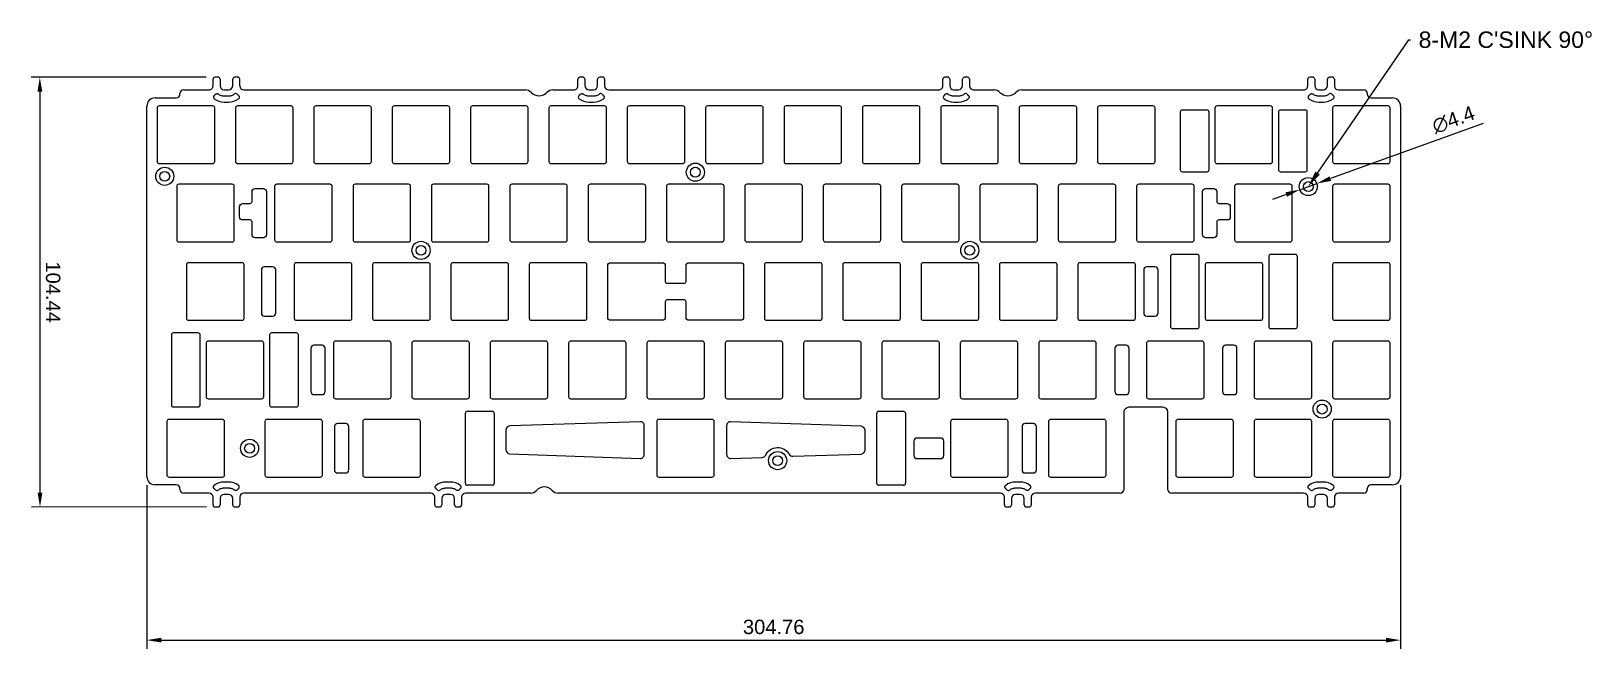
# Model space of a CAD drawing. Header units: millimetres. Extents: x -28 to 351, y -34 to 116.
import ezdxf
from ezdxf import colors
from ezdxf.entities.mleader import LeaderData, LeaderLine
from ezdxf.math import Vec2, Vec3

# ---------------------------------------------------------------- set-up
doc = ezdxf.new("R2010")
doc.units = ezdxf.units.MM
doc.header["$LTSCALE"] = 0.75
doc.styles.get("Standard").update_dxf_attribs({"font": 'arial.ttf'})
doc.dimstyles.new('Dim-ISO-25', dxfattribs={"dimtxt": 3.5, "dimasz": 3.5, "dimexe": 2.1, "dimexo": 2.1, "dimgap": 1.4, "dimtad": 1, "dimdsep": 46, "dimtxsty": 'Standard', "dimcen": 0, "dimazin": 2, "dimtp": 0.1, "dimtm": 0.1, "dimtfac": 0.714286, "dimtmove": 0, "dimatfit": 3, "dimfxl": 0, "dimarcsym": 0})

# ---------------------------------------------------------------- blocks, each defined once
blk = doc.blocks.new('*D15')
at = {"color": 0, "lineweight": -2}
for p, q in [((324.86, 93.22), (287.7, 79.81)), ((276.98, 75.94), (273.68, 74.75)), ((280.27, 77.13), (284.41, 78.62))]:
    blk.add_line(p, q, dxfattribs=at)
at = {"color": 0}
for points in [[(287.5, 80.36), (287.9, 79.26), (284.41, 78.62)], [(276.78, 76.49), (277.17, 75.39), (280.27, 77.13)]]:
    blk.add_solid(points, dxfattribs=at)
at = {"layer": 'Defpoints', "color": 0}
for p in [(280.27, 77.13), (284.41, 78.62)]:
    blk.add_point(p, dxfattribs=at)
at = {"color": 0, "insert": (317.64, 94.11), "char_height": 3.5, "attachment_point": 5, "rotation": 19.8413}
blk.add_mtext('∅4.4', dxfattribs=at)
blk = doc.blocks.new('*D16')
at = {"color": 0, "lineweight": -2}
for p, q in [((14.43, 104.47), (-28.13, 104.45)), ((-26.02, 100.95), (-25.99, 3.51)), ((14.47, 0.02), (-28.09, 0.01))]:
    blk.add_line(p, q, dxfattribs=at)
at = {"color": 0}
for points in [[(-25.44, 100.95), (-26.61, 100.95), (-26.03, 104.45)], [(-25.4, 3.51), (-26.57, 3.51), (-25.99, 0.01)]]:
    blk.add_solid(points, dxfattribs=at)
at = {"layer": 'Defpoints', "color": 0}
for p in [(16.53, 104.47), (-25.99, 0.01), (16.57, 0.03)]:
    blk.add_point(p, dxfattribs=at)
at = {"color": 0, "insert": (-22.82, 52.23), "char_height": 3.5, "attachment_point": 5, "rotation": 270.0218}
blk.add_mtext('104.44', dxfattribs=at)
blk = doc.blocks.new('*D17')
at = {"color": 0, "lineweight": -2}
for p, q in [((0, 5.32), (0, -34.44)), ((304.76, 5.32), (304.76, -34.44)), ((3.5, -32.34), (301.26, -32.34))]:
    blk.add_line(p, q, dxfattribs=at)
at = {"color": 0}
for points in [[(3.5, -31.76), (3.5, -32.92), (0, -32.34)], [(301.26, -31.76), (301.26, -32.92), (304.76, -32.34)]]:
    blk.add_solid(points, dxfattribs=at)
at = {"layer": 'Defpoints', "color": 0}
for p in [(0, 7.42), (304.76, 7.42), (304.76, -32.34)]:
    blk.add_point(p, dxfattribs=at)
at = {"color": 0, "insert": (152.38, -29.15), "char_height": 3.5, "attachment_point": 5}
blk.add_mtext('304.76', dxfattribs=at)

msp = doc.modelspace()

# ---------------------------------------------------------------- linework, layer by layer
at = {"linetype": 'Continuous'}
for p, q in [((16.074, 102.381), (16.074, 103.975)), ((17.774, 103.975), (17.774, 102.425)), ((20.874, 102.425), (20.874, 103.975)), ((22.574, 102.381), (22.574, 103.975)), ((104.774, 102.381), (104.774, 103.975)), ((106.474, 103.975), (106.474, 102.425)), ((109.574, 102.425), (109.574, 103.975)), ((111.274, 103.975), (111.274, 102.381)), ((193.486, 102.381), (193.486, 103.975)), ((195.186, 103.975), (195.186, 102.425)), ((198.286, 102.425), (198.286, 103.975)), ((199.986, 103.975), (199.986, 102.381)), ((282.199, 102.381), (282.199, 103.975)), ((283.899, 103.975), (283.899, 102.425)), ((286.999, 102.425), (286.999, 103.975)), ((288.699, 103.975), (288.699, 102.381)), ((2, 99.433), (7.141, 99.433)), ((8.041, 100.333), (8.041, 100.481)), ((8.941, 101.381), (15.074, 101.381)), ((18.774, 101.425), (19.874, 101.425)), ((23.574, 101.381), (91.942, 101.381)), ((98.711, 101.381), (103.774, 101.381)), ((107.474, 101.425), (108.574, 101.425)), ((112.274, 101.381), (192.486, 101.381)), ((196.186, 101.425), (197.286, 101.425)), ((200.986, 101.381), (205.945, 101.381)), ((212.713, 101.381), (281.199, 101.381)), ((284.899, 101.425), (285.999, 101.425)), ((289.699, 101.381), (295.786, 101.381)), ((296.686, 100.481), (296.686, 100.333)), ((297.586, 99.433), (302.76, 99.433)), ((0, 7.415), (0, 97.433)), ((18.774, 98.425), (19.874, 98.425)), ((107.474, 98.425), (108.574, 98.425)), ((196.186, 98.425), (197.286, 98.425)), ((284.899, 98.425), (285.999, 98.425)), ((304.76, 97.433), (304.76, 7.415)), ((7.141, 5.415), (2, 5.415)), ((8.041, 4.281), (8.041, 4.515)), ((19.874, 6.075), (18.774, 6.075)), ((73.796, 6.075), (72.696, 6.075)), ((212.286, 6.075), (211.186, 6.075)), ((285.999, 6.075), (284.899, 6.075)), ((296.686, 4.515), (296.686, 4.281)), ((302.76, 5.415), (297.586, 5.415)), ((15.074, 3.381), (8.941, 3.381)), ((16.074, 0.525), (16.074, 2.381)), ((17.774, 2.075), (17.774, 0.525)), ((19.874, 3.075), (18.774, 3.075)), ((20.874, 0.525), (20.874, 2.075)), ((22.574, 2.381), (22.574, 0.525)), ((68.996, 3.381), (23.574, 3.381)), ((69.996, 0.525), (69.996, 2.381)), ((71.696, 2.075), (71.696, 0.525)), ((73.796, 3.075), (72.696, 3.075)), ((74.796, 0.525), (74.796, 2.075)), ((76.496, 2.381), (76.496, 0.525)), ((93.244, 3.381), (77.496, 3.381)), ((207.486, 3.381), (100.004, 3.381)), ((208.486, 0.525), (208.486, 2.381)), ((210.186, 2.075), (210.186, 0.525)), ((212.286, 3.075), (211.186, 3.075)), ((213.286, 0.525), (213.286, 2.075)), ((214.986, 2.381), (214.986, 0.525)), ((236.567, 3.381), (215.986, 3.381)), ((281.199, 3.381), (249.142, 3.381)), ((282.199, 0.525), (282.199, 2.381)), ((283.899, 2.075), (283.899, 0.525)), ((285.999, 3.075), (284.899, 3.075)), ((286.999, 0.525), (286.999, 2.075)), ((288.699, 2.381), (288.699, 0.525)), ((295.786, 3.381), (289.699, 3.381))]:
    msp.add_line(p, q, dxfattribs=at)
for p, q in [((77.421, 5.781), (77.421, 22.781)), ((77.921, 23.281), (83.921, 23.281)), ((84.421, 22.781), (84.421, 5.781)), ((177.434, 5.781), (177.434, 22.781)), ((177.934, 23.281), (183.934, 23.281)), ((184.434, 22.781), (184.434, 5.781)), ((237.567, 23.087), (237.606, 23.4)), ((237.567, 4.381), (237.567, 23.087)), ((237.606, 23.4), (237.852, 23.882)), ((237.852, 23.882), (238.275, 24.214)), ((238.275, 24.214), (238.817, 24.337)), ((238.817, 24.337), (246.892, 24.337)), ((246.892, 24.337), (247.204, 24.298)), ((247.204, 24.298), (247.687, 24.052)), ((247.687, 24.052), (248.019, 23.629)), ((248.019, 23.629), (248.142, 23.087)), ((248.142, 23.087), (248.142, 4.381)), ((83.921, 5.281), (77.921, 5.281)), ((183.934, 5.281), (177.934, 5.281))]:
    msp.add_line(p, q)
for points in [[(2.484, 83.981, 0.4142136), (2.984, 83.481), (15.984, 83.481, 0.4142136), (16.484, 83.981), (16.484, 96.981, 0.4142136), (15.984, 97.481), (2.984, 97.481, 0.4142136), (2.484, 96.981)], [(21.534, 83.981, 0.4142136), (22.034, 83.481), (35.034, 83.481, 0.4142136), (35.534, 83.981), (35.534, 96.981, 0.4142136), (35.034, 97.481), (22.034, 97.481, 0.4142136), (21.534, 96.981)], [(40.584, 83.981, 0.4142136), (41.084, 83.481), (54.084, 83.481, 0.4142136), (54.584, 83.981), (54.584, 96.981, 0.4142136), (54.084, 97.481), (41.084, 97.481, 0.4142136), (40.584, 96.981)], [(59.634, 83.981, 0.4142136), (60.134, 83.481), (73.134, 83.481, 0.4142136), (73.634, 83.981), (73.634, 96.981, 0.4142136), (73.134, 97.481), (60.134, 97.481, 0.4142136), (59.634, 96.981)], [(78.684, 83.981, 0.4142136), (79.184, 83.481), (92.184, 83.481, 0.4142136), (92.684, 83.981), (92.684, 96.981, 0.4142136), (92.184, 97.481), (79.184, 97.481, 0.4142136), (78.684, 96.981)], [(97.734, 83.981, 0.4142136), (98.234, 83.481), (111.234, 83.481, 0.4142136), (111.734, 83.981), (111.734, 96.981, 0.4142136), (111.234, 97.481), (98.234, 97.481, 0.4142136), (97.734, 96.981)], [(116.784, 83.981, 0.4142136), (117.284, 83.481), (130.284, 83.481, 0.4142136), (130.784, 83.981), (130.784, 96.981, 0.4142136), (130.284, 97.481), (117.284, 97.481, 0.4142136), (116.784, 96.981)], [(135.834, 83.981, 0.4142136), (136.334, 83.481), (149.334, 83.481, 0.4142136), (149.834, 83.981), (149.834, 96.981, 0.4142136), (149.334, 97.481), (136.334, 97.481, 0.4142136), (135.834, 96.981)], [(154.884, 83.981, 0.4142136), (155.384, 83.481), (168.384, 83.481, 0.4142136), (168.884, 83.981), (168.884, 96.981, 0.4142136), (168.384, 97.481), (155.384, 97.481, 0.4142136), (154.884, 96.981)], [(173.934, 83.981, 0.4142136), (174.434, 83.481), (187.434, 83.481, 0.4142136), (187.934, 83.981), (187.934, 96.981, 0.4142136), (187.434, 97.481), (174.434, 97.481, 0.4142136), (173.934, 96.981)], [(192.984, 83.981, 0.4142136), (193.484, 83.481), (206.484, 83.481, 0.4142136), (206.984, 83.981), (206.984, 96.981, 0.4142136), (206.484, 97.481), (193.484, 97.481, 0.4142136), (192.984, 96.981)], [(212.034, 83.981, 0.4142136), (212.534, 83.481), (225.534, 83.481, 0.4142136), (226.034, 83.981), (226.034, 96.981, 0.4142136), (225.534, 97.481), (212.534, 97.481, 0.4142136), (212.034, 96.981)], [(231.084, 83.981, 0.4142136), (231.584, 83.481), (244.584, 83.481, 0.4142136), (245.084, 83.981), (245.084, 96.981, 0.4142136), (244.584, 97.481), (231.584, 97.481, 0.4142136), (231.084, 96.981)], [(251.221, 95.981), (251.221, 81.981, 0.4142136), (251.721, 81.481), (257.721, 81.481, 0.4142136), (258.221, 81.981), (258.221, 95.981, 0.4142136), (257.721, 96.481), (251.721, 96.481, 0.4142136)], [(259.659, 96.981), (259.659, 83.981, 0.4142136), (260.159, 83.481), (273.159, 83.481, 0.4142136), (273.659, 83.981), (273.659, 96.981, 0.4142136), (273.159, 97.481), (260.159, 97.481, 0.4142136)], [(275.097, 95.981), (275.097, 81.981, 0.4142136), (275.597, 81.481), (281.597, 81.481, 0.4142136), (282.097, 81.981), (282.097, 95.981, 0.4142136), (281.597, 96.481), (275.597, 96.481, 0.4142136)], [(288.234, 83.981, 0.4142136), (288.734, 83.481), (301.734, 83.481, 0.4142136), (302.234, 83.981), (302.234, 96.981, 0.4142136), (301.734, 97.481), (288.734, 97.481, 0.4142136), (288.234, 96.981)], [(7.246, 64.931, 0.4142136), (7.746, 64.431), (20.746, 64.431, 0.4142136), (21.246, 64.931), (21.246, 77.931, 0.4142136), (20.746, 78.431), (7.746, 78.431, 0.4142136), (7.246, 77.931)], [(25.559, 74.28), (25.559, 76.681, -0.4142136), (26.309, 77.431), (28.309, 77.431, -0.4142136), (29.059, 76.681), (29.059, 66.181, -0.4142136), (28.309, 65.431), (26.309, 65.431, -0.4142136), (25.559, 66.181), (25.559, 69.28, 0.4142136), (25.059, 69.78), (23.284, 69.78, -0.4142136), (22.534, 70.53), (22.534, 73.03, -0.4142136), (23.284, 73.78), (25.059, 73.78, 0.4142136)], [(31.059, 64.931, 0.4142136), (31.559, 64.431), (44.559, 64.431, 0.4142136), (45.059, 64.931), (45.059, 77.931, 0.4142136), (44.559, 78.431), (31.559, 78.431, 0.4142136), (31.059, 77.931)], [(50.109, 64.931, 0.4142136), (50.609, 64.431), (63.609, 64.431, 0.4142136), (64.109, 64.931), (64.109, 77.931, 0.4142136), (63.609, 78.431), (50.609, 78.431, 0.4142136), (50.109, 77.931)], [(69.159, 64.931, 0.4142136), (69.659, 64.431), (82.659, 64.431, 0.4142136), (83.159, 64.931), (83.159, 77.931, 0.4142136), (82.659, 78.431), (69.659, 78.431, 0.4142136), (69.159, 77.931)], [(88.209, 64.931, 0.4142136), (88.709, 64.431), (101.709, 64.431, 0.4142136), (102.209, 64.931), (102.209, 77.931, 0.4142136), (101.709, 78.431), (88.709, 78.431, 0.4142136), (88.209, 77.931)], [(107.259, 64.931, 0.4142136), (107.759, 64.431), (120.759, 64.431, 0.4142136), (121.259, 64.931), (121.259, 77.931, 0.4142136), (120.759, 78.431), (107.759, 78.431, 0.4142136), (107.259, 77.931)], [(126.309, 64.931, 0.4142136), (126.809, 64.431), (139.809, 64.431, 0.4142136), (140.309, 64.931), (140.309, 77.931, 0.4142136), (139.809, 78.431), (126.809, 78.431, 0.4142136), (126.309, 77.931)], [(145.359, 64.931, 0.4142136), (145.859, 64.431), (158.859, 64.431, 0.4142136), (159.359, 64.931), (159.359, 77.931, 0.4142136), (158.859, 78.431), (145.859, 78.431, 0.4142136), (145.359, 77.931)], [(164.409, 64.931, 0.4142136), (164.909, 64.431), (177.909, 64.431, 0.4142136), (178.409, 64.931), (178.409, 77.931, 0.4142136), (177.909, 78.431), (164.909, 78.431, 0.4142136), (164.409, 77.931)], [(183.459, 64.931, 0.4142136), (183.959, 64.431), (196.959, 64.431, 0.4142136), (197.459, 64.931), (197.459, 77.931, 0.4142136), (196.959, 78.431), (183.959, 78.431, 0.4142136), (183.459, 77.931)], [(202.509, 64.931, 0.4142136), (203.009, 64.431), (216.009, 64.431, 0.4142136), (216.509, 64.931), (216.509, 77.931, 0.4142136), (216.009, 78.431), (203.009, 78.431, 0.4142136), (202.509, 77.931)], [(221.559, 64.931, 0.4142136), (222.059, 64.431), (235.059, 64.431, 0.4142136), (235.559, 64.931), (235.559, 77.931, 0.4142136), (235.059, 78.431), (222.059, 78.431, 0.4142136), (221.559, 77.931)], [(240.609, 64.931, 0.4142136), (241.109, 64.431), (254.109, 64.431, 0.4142136), (254.609, 64.931), (254.609, 77.931, 0.4142136), (254.109, 78.431), (241.109, 78.431, 0.4142136), (240.609, 77.931)], [(260.109, 69.281), (260.109, 66.181, -0.4142136), (259.359, 65.431), (257.359, 65.431, -0.4142136), (256.609, 66.181), (256.609, 76.681, -0.4142136), (257.359, 77.431), (259.359, 77.431, -0.4142136), (260.109, 76.681), (260.109, 74.281, 0.4142136), (260.609, 73.781), (262.634, 73.781, -0.4142136), (263.384, 73.031), (263.384, 70.531, -0.4142136), (262.634, 69.781), (260.609, 69.781, 0.4142136)], [(264.421, 64.931, 0.4142136), (264.921, 64.431), (277.921, 64.431, 0.4142136), (278.421, 64.931), (278.421, 77.931, 0.4142136), (277.921, 78.431), (264.921, 78.431, 0.4142136), (264.421, 77.931)], [(288.234, 64.931, 0.4142136), (288.734, 64.431), (301.734, 64.431, 0.4142136), (302.234, 64.931), (302.234, 77.931, 0.4142136), (301.734, 78.431), (288.734, 78.431, 0.4142136), (288.234, 77.931)], [(255.839, 60.881, 0.4142136), (255.339, 61.381), (249.339, 61.381, 0.4142136), (248.839, 60.881), (248.839, 43.881, 0.4142136), (249.339, 43.381), (255.339, 43.381, 0.4142136), (255.839, 43.881)], [(279.715, 60.881, 0.4142136), (279.215, 61.381), (273.215, 61.381, 0.4142136), (272.715, 60.881), (272.715, 43.881, 0.4142136), (273.215, 43.381), (279.215, 43.381, 0.4142136), (279.715, 43.881)], [(9.627, 45.881, 0.4142136), (10.127, 45.381), (23.127, 45.381, 0.4142136), (23.627, 45.881), (23.627, 58.881, 0.4142136), (23.127, 59.381), (10.127, 59.381, 0.4142136), (9.627, 58.881)], [(27.821, 47.131, 0.4142136), (28.571, 46.381), (30.571, 46.381, 0.4142136), (31.321, 47.131), (31.321, 57.631, 0.4142136), (30.571, 58.381), (28.571, 58.381, 0.4142136), (27.821, 57.631)], [(35.821, 45.881, 0.4142136), (36.321, 45.381), (49.321, 45.381, 0.4142136), (49.821, 45.881), (49.821, 58.881, 0.4142136), (49.321, 59.381), (36.321, 59.381, 0.4142136), (35.821, 58.881)], [(54.871, 45.881, 0.4142136), (55.371, 45.381), (68.371, 45.381, 0.4142136), (68.871, 45.881), (68.871, 58.881, 0.4142136), (68.371, 59.381), (55.371, 59.381, 0.4142136), (54.871, 58.881)], [(73.921, 45.881, 0.4142136), (74.421, 45.381), (87.421, 45.381, 0.4142136), (87.921, 45.881), (87.921, 58.881, 0.4142136), (87.421, 59.381), (74.421, 59.381, 0.4142136), (73.921, 58.881)], [(92.971, 45.881, 0.4142136), (93.471, 45.381), (106.471, 45.381, 0.4142136), (106.971, 45.881), (106.971, 58.881, 0.4142136), (106.471, 59.381), (93.471, 59.381, 0.4142136), (92.971, 58.881)], [(126.521, 54.38), (130.571, 54.38, 0.4142136), (131.071, 54.88), (131.071, 58.631, -0.4142136), (131.821, 59.381), (144.321, 59.381, -0.4142136), (145.071, 58.631), (145.071, 46.131, -0.4142136), (144.321, 45.381), (131.821, 45.381, -0.4142136), (131.071, 46.131), (131.071, 49.88, 0.4142136), (130.571, 50.38), (126.521, 50.38, 0.4142136), (126.021, 49.88), (126.021, 46.131, -0.4142136), (125.271, 45.381), (112.771, 45.381, -0.4142136), (112.021, 46.131), (112.021, 58.631, -0.4142136), (112.771, 59.381), (125.271, 59.381, -0.4142136), (126.021, 58.631), (126.021, 54.88, 0.4142136)], [(150.121, 45.881, 0.4142136), (150.621, 45.381), (163.621, 45.381, 0.4142136), (164.121, 45.881), (164.121, 58.881, 0.4142136), (163.621, 59.381), (150.621, 59.381, 0.4142136), (150.121, 58.881)], [(169.171, 45.881, 0.4142136), (169.671, 45.381), (182.671, 45.381, 0.4142136), (183.171, 45.881), (183.171, 58.881, 0.4142136), (182.671, 59.381), (169.671, 59.381, 0.4142136), (169.171, 58.881)], [(188.221, 45.881, 0.4142136), (188.721, 45.381), (201.721, 45.381, 0.4142136), (202.221, 45.881), (202.221, 58.881, 0.4142136), (201.721, 59.381), (188.721, 59.381, 0.4142136), (188.221, 58.881)], [(207.271, 45.881, 0.4142136), (207.771, 45.381), (220.771, 45.381, 0.4142136), (221.271, 45.881), (221.271, 58.881, 0.4142136), (220.771, 59.381), (207.771, 59.381, 0.4142136), (207.271, 58.881)], [(226.321, 45.881, 0.4142136), (226.821, 45.381), (239.821, 45.381, 0.4142136), (240.321, 45.881), (240.321, 58.881, 0.4142136), (239.821, 59.381), (226.821, 59.381, 0.4142136), (226.321, 58.881)], [(245.821, 57.631, 0.4142136), (245.071, 58.381), (243.071, 58.381, 0.4142136), (242.321, 57.631), (242.321, 47.131, 0.4142136), (243.071, 46.381), (245.071, 46.381, 0.4142136), (245.821, 47.131)], [(257.277, 45.881, 0.4142136), (257.777, 45.381), (270.777, 45.381, 0.4142136), (271.277, 45.881), (271.277, 58.881, 0.4142136), (270.777, 59.381), (257.777, 59.381, 0.4142136), (257.277, 58.881)], [(288.234, 45.881, 0.4142136), (288.734, 45.381), (301.734, 45.381, 0.4142136), (302.234, 45.881), (302.234, 58.881, 0.4142136), (301.734, 59.381), (288.734, 59.381, 0.4142136), (288.234, 58.881)], [(12.952, 41.831, 0.4142136), (12.452, 42.331), (6.452, 42.331, 0.4142136), (5.952, 41.831), (5.952, 24.831, 0.4142136), (6.452, 24.331), (12.452, 24.331, 0.4142136), (12.952, 24.831)], [(36.828, 41.831, 0.4142136), (36.328, 42.331), (30.328, 42.331, 0.4142136), (29.828, 41.831), (29.828, 24.831, 0.4142136), (30.328, 24.331), (36.328, 24.331, 0.4142136), (36.828, 24.831)], [(14.39, 26.831, 0.4142136), (14.89, 26.331), (27.89, 26.331, 0.4142136), (28.39, 26.831), (28.39, 39.831, 0.4142136), (27.89, 40.331), (14.89, 40.331, 0.4142136), (14.39, 39.831)], [(42.596, 39.331), (40.596, 39.331, 0.4142136), (39.846, 38.581), (39.846, 28.081, 0.4142136), (40.596, 27.331), (42.596, 27.331, 0.4142136), (43.346, 28.081), (43.346, 38.581, 0.4142136)], [(45.346, 26.831, 0.4142136), (45.846, 26.331), (58.846, 26.331, 0.4142136), (59.346, 26.831), (59.346, 39.831, 0.4142136), (58.846, 40.331), (45.846, 40.331, 0.4142136), (45.346, 39.831)], [(64.396, 26.831, 0.4142136), (64.896, 26.331), (77.896, 26.331, 0.4142136), (78.396, 26.831), (78.396, 39.831, 0.4142136), (77.896, 40.331), (64.896, 40.331, 0.4142136), (64.396, 39.831)], [(83.446, 26.831, 0.4142136), (83.946, 26.331), (96.946, 26.331, 0.4142136), (97.446, 26.831), (97.446, 39.831, 0.4142136), (96.946, 40.331), (83.946, 40.331, 0.4142136), (83.446, 39.831)], [(102.496, 26.831, 0.4142136), (102.996, 26.331), (115.996, 26.331, 0.4142136), (116.496, 26.831), (116.496, 39.831, 0.4142136), (115.996, 40.331), (102.996, 40.331, 0.4142136), (102.496, 39.831)], [(121.546, 26.831, 0.4142136), (122.046, 26.331), (135.046, 26.331, 0.4142136), (135.546, 26.831), (135.546, 39.831, 0.4142136), (135.046, 40.331), (122.046, 40.331, 0.4142136), (121.546, 39.831)], [(140.596, 26.831, 0.4142136), (141.096, 26.331), (154.096, 26.331, 0.4142136), (154.596, 26.831), (154.596, 39.831, 0.4142136), (154.096, 40.331), (141.096, 40.331, 0.4142136), (140.596, 39.831)], [(159.646, 26.831, 0.4142136), (160.146, 26.331), (173.146, 26.331, 0.4142136), (173.646, 26.831), (173.646, 39.831, 0.4142136), (173.146, 40.331), (160.146, 40.331, 0.4142136), (159.646, 39.831)], [(178.696, 26.831, 0.4142136), (179.196, 26.331), (192.196, 26.331, 0.4142136), (192.696, 26.831), (192.696, 39.831, 0.4142136), (192.196, 40.331), (179.196, 40.331, 0.4142136), (178.696, 39.831)], [(197.746, 26.831, 0.4142136), (198.246, 26.331), (211.246, 26.331, 0.4142136), (211.746, 26.831), (211.746, 39.831, 0.4142136), (211.246, 40.331), (198.246, 40.331, 0.4142136), (197.746, 39.831)], [(216.796, 26.831, 0.4142136), (217.296, 26.331), (230.296, 26.331, 0.4142136), (230.796, 26.831), (230.796, 39.831, 0.4142136), (230.296, 40.331), (217.296, 40.331, 0.4142136), (216.796, 39.831)], [(236.046, 39.331, 0.4142136), (235.296, 38.581), (235.296, 28.081, 0.4142136), (236.046, 27.331), (238.046, 27.331, 0.4142136), (238.796, 28.081), (238.796, 38.581, 0.4142136), (238.046, 39.331)], [(242.99, 26.831, 0.4142136), (243.49, 26.331), (256.49, 26.331, 0.4142136), (256.99, 26.831), (256.99, 39.831, 0.4142136), (256.49, 40.331), (243.49, 40.331, 0.4142136), (242.99, 39.831)], [(262.24, 39.331, 0.4142136), (261.49, 38.581), (261.49, 28.081, 0.4142136), (262.24, 27.331), (264.24, 27.331, 0.4142136), (264.99, 28.081), (264.99, 38.581, 0.4142136), (264.24, 39.331)], [(269.184, 26.831, 0.4142136), (269.684, 26.331), (282.684, 26.331, 0.4142136), (283.184, 26.831), (283.184, 39.831, 0.4142136), (282.684, 40.331), (269.684, 40.331, 0.4142136), (269.184, 39.831)], [(288.234, 26.831, 0.4142136), (288.734, 26.331), (301.734, 26.331, 0.4142136), (302.234, 26.831), (302.234, 39.831, 0.4142136), (301.734, 40.331), (288.734, 40.331, 0.4142136), (288.234, 39.831)], [(4.865, 7.781, 0.4142136), (5.365, 7.281), (18.365, 7.281, 0.4142136), (18.865, 7.781), (18.865, 20.781, 0.4142136), (18.365, 21.281), (5.365, 21.281, 0.4142136), (4.865, 20.781)], [(28.677, 7.781, 0.4142136), (29.177, 7.281), (42.177, 7.281, 0.4142136), (42.677, 7.781), (42.677, 20.781, 0.4142136), (42.177, 21.281), (29.177, 21.281, 0.4142136), (28.677, 20.781)], [(45.589, 9.031, 0.4142136), (46.339, 8.281), (48.339, 8.281, 0.4142136), (49.089, 9.031), (49.089, 19.531, 0.4142136), (48.339, 20.281), (46.339, 20.281, 0.4142136), (45.589, 19.531)], [(52.49, 7.781, 0.4142136), (52.99, 7.281), (65.99, 7.281, 0.4142136), (66.49, 7.781), (66.49, 20.781, 0.4142136), (65.99, 21.281), (52.99, 21.281, 0.4142136), (52.49, 20.781)], [(119.892, 11.817, 0.4244748), (120.927, 12.817), (120.927, 19.745, 0.4244748), (119.892, 20.745), (88.244, 19.701, 0.4045918), (87.277, 18.702), (87.277, 13.951, 0.4037586), (88.242, 12.952)], [(123.927, 7.781, 0.4142136), (124.427, 7.281), (137.427, 7.281, 0.4142136), (137.927, 7.781), (137.927, 20.781, 0.4142136), (137.427, 21.281), (124.427, 21.281, 0.4142136), (123.927, 20.781)], [(174.577, 18.621, 0.4038519), (173.613, 19.621), (141.962, 20.745, 0.4244748), (140.927, 19.745), (140.927, 12.817, 0.4244748), (141.962, 11.817), (149.57, 12.074, 0.280977), (150.441, 12.647, -0.6101219), (156.129, 12.839, 0.280977), (157.036, 12.327), (173.611, 12.887, 0.4043484), (174.577, 13.887)], [(195.365, 7.781, 0.4142136), (195.865, 7.281), (208.865, 7.281, 0.4142136), (209.365, 7.781), (209.365, 20.781, 0.4142136), (208.865, 21.281), (195.865, 21.281, 0.4142136), (195.365, 20.781)], [(212.765, 9.031, 0.4142136), (213.515, 8.281), (215.515, 8.281, 0.4142136), (216.265, 9.031), (216.265, 19.531, 0.4142136), (215.515, 20.281), (213.515, 20.281, 0.4142136), (212.765, 19.531)], [(219.177, 7.781, 0.4142136), (219.677, 7.281), (232.677, 7.281, 0.4142136), (233.177, 7.781), (233.177, 20.781, 0.4142136), (232.677, 21.281), (219.677, 21.281, 0.4142136), (219.177, 20.781)], [(250.134, 7.781, 0.4142136), (250.634, 7.281), (263.634, 7.281, 0.4142136), (264.134, 7.781), (264.134, 20.781, 0.4142136), (263.634, 21.281), (250.634, 21.281, 0.4142136), (250.134, 20.781)], [(269.184, 7.781, 0.4142136), (269.684, 7.281), (282.684, 7.281, 0.4142136), (283.184, 7.781), (283.184, 20.781, 0.4142136), (282.684, 21.281), (269.684, 21.281, 0.4142136), (269.184, 20.781)], [(288.234, 7.781, 0.4142136), (288.734, 7.281), (301.734, 7.281, 0.4142136), (302.234, 7.781), (302.234, 20.781, 0.4142136), (301.734, 21.281), (288.734, 21.281, 0.4142136), (288.234, 20.781)], [(187.184, 16.781, 0.4142136), (186.434, 16.031), (186.434, 12.531, 0.4142136), (187.184, 11.781), (192.996, 11.781, 0.4142136), (193.746, 12.531), (193.746, 16.031, 0.4142136), (192.996, 16.781)]]:
    msp.add_lwpolyline(points, format="xyb", close=True)
for centre, radius in [((133.337, 81.377), 2.2), ((4.337, 80.377), 2.2), ((4.337, 80.377), 1.2), ((133.337, 81.377), 1.2), ((282.337, 77.877), 2.2), ((282.337, 77.877), 1.2), ((66.637, 62.377), 2.2), ((200.037, 62.377), 2.2), ((66.637, 62.377), 1.2), ((200.037, 62.377), 1.2), ((285.709, 23.806), 2.2), ((285.709, 23.806), 1.2), ((24.965, 14.277), 2.2), ((24.965, 14.277), 1.2), ((153.337, 11.277), 2.2), ((153.337, 11.277), 1.2)]:
    msp.add_circle(centre, radius)
for centre, radius, start, end in [((17.274, 103.975), 0.5, 0, 89.99985), ((22.074, 103.975), 0.5, 0.00007, 89.99991), ((105.974, 103.975), 0.5, 0, 89.99991), ((110.774, 103.975), 0.5, 0.00007, 89.99991), ((194.686, 103.975), 0.5, 0, 89.99991), ((199.486, 103.975), 0.5, 0.00007, 89.99991), ((283.399, 103.975), 0.5, 0, 89.99991), ((288.199, 103.975), 0.5, 0.00007, 89.99985), ((2, 97.433), 2, 90, 179.99998), ((7.141, 100.333), 0.9, 270.00005, 0), ((8.941, 100.481), 0.9, 90, 179.99992), ((15.074, 102.381), 1, 270.00008, 0.00009), ((16.678, 99.622), 0.5, 135, 233.21321), ((18.774, 102.425), 4, 233.21321, 270), ((18.774, 102.425), 1, 180.00005, 270), ((19.874, 102.425), 1, 270.00005, 360), ((19.874, 102.425), 4, 270, 306.78679), ((21.612, 99.98), 0.5, 45, 125.40593), ((23.574, 102.381), 1, 180.00009, 270), ((91.942, 99.381), 2, 43.68477, 90), ((95.326, 102.613), 2.68, 223.68514, 316.31493), ((98.711, 99.381), 2, 90, 136.31514), ((103.774, 102.381), 1, 270.00005, 0.00009), ((105.378, 99.622), 0.5, 135, 233.21321), ((107.474, 102.425), 4, 233.21321, 270), ((107.474, 102.425), 1, 180.00005, 270), ((108.574, 102.425), 1, 270.00008, 360), ((108.574, 102.425), 4, 270, 306.78679), ((110.312, 99.98), 0.5, 45, 125.40593), ((112.274, 102.381), 1, 180.00013, 270), ((192.486, 102.381), 1, 270.00005, 0.00009), ((194.09, 99.622), 0.5, 135, 233.21321), ((196.186, 102.425), 4, 233.21321, 270), ((196.186, 102.425), 1, 180.00005, 270), ((197.286, 102.425), 1, 270.00005, 360), ((197.286, 102.425), 4, 270, 306.78679), ((199.024, 99.98), 0.5, 45, 125.40593), ((200.986, 102.381), 1, 180.00013, 270), ((205.945, 99.381), 2, 43.6848, 89.99996), ((209.329, 102.613), 2.68, 223.68519, 316.31489), ((212.713, 99.381), 2, 90, 136.31509), ((281.199, 102.381), 1, 270.00005, 0.00009), ((282.803, 99.622), 0.5, 135, 233.21321), ((284.899, 102.425), 4, 233.21321, 270), ((284.899, 102.425), 1, 180.00005, 270), ((285.999, 102.425), 1, 270.00005, 360), ((285.999, 102.425), 4, 270, 306.78679), ((287.738, 99.98), 0.5, 45, 125.40593), ((289.699, 102.381), 1, 180.00013, 270), ((295.786, 100.481), 0.9, 0, 89.99992), ((297.586, 100.333), 0.9, 180.00005, 270), ((302.76, 97.433), 2, 0, 89.99998), ((2, 7.415), 2, 180, 269.99998), ((7.141, 4.515), 0.9, 0.00005, 90), ((8.941, 4.281), 0.9, 180, 269.99995), ((18.774, 2.075), 4, 90, 126.78679), ((17.036, 4.52), 0.5, 225, 305.40593), ((19.874, 2.075), 4, 53.21321, 90), ((21.97, 4.878), 0.5, 315, 53.21321), ((72.696, 2.075), 4, 90, 126.78679), ((70.958, 4.52), 0.5, 225, 305.40593), ((73.796, 2.075), 4, 53.21321, 90), ((75.892, 4.878), 0.5, 315, 53.21321), ((93.244, 5.381), 2, 270, 318.39854), ((96.624, 2.38), 2.52, 41.60176, 138.39833), ((100.004, 5.381), 2, 221.60134, 269.99996), ((211.186, 2.075), 4, 90, 126.78679), ((209.448, 4.52), 0.5, 225, 305.40593), ((212.286, 2.075), 4, 53.21321, 90), ((214.382, 4.878), 0.5, 315, 53.21321), ((284.899, 2.075), 4, 90, 126.78679), ((283.161, 4.52), 0.5, 225, 305.40593), ((285.999, 2.075), 4, 53.21321, 90), ((288.095, 4.878), 0.5, 315, 53.21321), ((295.786, 4.281), 0.9, 270, 359.99995), ((297.586, 4.515), 0.9, 90.00005, 180), ((302.76, 7.415), 2, 270, 359.99998), ((15.074, 2.381), 1, 0.00008, 90), ((16.574, 0.525), 0.5, 180, 269.99985), ((18.774, 2.075), 1, 90.00005, 180), ((19.874, 2.075), 1, 0.00005, 90), ((21.374, 0.525), 0.5, 180, 269.99985), ((23.574, 2.381), 1, 90.00005, 180), ((68.996, 2.381), 1, 0.00005, 89.99998), ((70.496, 0.525), 0.5, 180, 269.99991), ((72.696, 2.075), 1, 90.00005, 180), ((73.796, 2.075), 1, 0.00005, 90), ((75.296, 0.525), 0.5, 180, 270), ((77.496, 2.381), 1, 90.00005, 180), ((207.486, 2.381), 1, 0.00005, 90), ((208.986, 0.525), 0.5, 180, 269.99991), ((211.186, 2.075), 1, 90.00005, 180), ((212.286, 2.075), 1, 0.00005, 90), ((214.486, 0.525), 0.5, 270, 0), ((215.986, 2.381), 1, 90.00037, 180), ((281.199, 2.381), 1, 0.00005, 90), ((282.699, 0.525), 0.5, 180, 269.99991), ((284.899, 2.075), 1, 90.00005, 180), ((285.999, 2.075), 1, 0.00005, 90), ((287.499, 0.525), 0.5, 180, 269.99991), ((289.699, 2.381), 1, 90.00004, 180)]:
    msp.add_arc(centre, radius, start, end, dxfattribs=at)
for centre, radius, start, end in [((77.921, 22.781), 0.5, 90, 180), ((83.921, 22.781), 0.5, 0, 90), ((177.934, 22.781), 0.5, 90, 180), ((183.934, 22.781), 0.5, 0, 90), ((77.921, 5.781), 0.5, 180, 270), ((83.921, 5.781), 0.5, 270, 0), ((177.934, 5.781), 0.5, 180, 270), ((183.934, 5.781), 0.5, 270, 0), ((236.567, 4.381), 1, 270, 0), ((249.142, 4.381), 1, 180, 270)]:
    msp.add_arc(centre, radius, start, end)
for points, knots in [([(17.274, 104.475), (17.04, 104.475), (16.685, 104.528), (16.181, 104.377), (16.074, 104.102), (16.074, 103.975)], [0, 0, 0, 0, 0.4776964, 0.7388485, 1, 1, 1, 1]), ([(22.074, 104.475), (21.957, 104.475), (21.72, 104.468), (21.383, 104.498), (20.979, 104.386), (20.874, 104.081), (20.874, 103.975)], [0, 0, 0, 0, 0.248738, 0.4974755, 0.7487381, 1, 1, 1, 1]), ([(105.974, 104.475), (105.74, 104.475), (105.385, 104.528), (104.881, 104.377), (104.774, 104.102), (104.774, 103.975)], [0, 0, 0, 0, 0.4776964, 0.7388486, 1, 1, 1, 1]), ([(110.774, 104.475), (110.657, 104.475), (110.42, 104.468), (110.083, 104.5), (109.679, 104.38), (109.574, 104.093), (109.574, 103.975)], [0, 0, 0, 0, 0.248738, 0.4974755, 0.748738, 1, 1, 1, 1]), ([(194.686, 104.475), (194.453, 104.475), (194.097, 104.528), (193.594, 104.377), (193.486, 104.102), (193.486, 103.975)], [0, 0, 0, 0, 0.4776962, 0.7388484, 1, 1, 1, 1]), ([(199.486, 104.475), (199.37, 104.475), (199.133, 104.468), (198.796, 104.5), (198.391, 104.38), (198.286, 104.093), (198.286, 103.975)], [0, 0, 0, 0, 0.248738, 0.4974755, 0.748738, 1, 1, 1, 1]), ([(283.399, 104.475), (283.166, 104.475), (282.81, 104.528), (282.307, 104.377), (282.199, 104.102), (282.199, 103.975)], [0, 0, 0, 0, 0.4776962, 0.7388484, 1, 1, 1, 1]), ([(288.199, 104.475), (288.083, 104.475), (287.846, 104.468), (287.509, 104.5), (287.104, 104.38), (286.999, 104.093), (286.999, 103.975)], [0, 0, 0, 0, 0.2487383, 0.4974756, 0.7487381, 1, 1, 1, 1]), ([(16.324, 99.975), (16.354, 100.005), (16.414, 100.065), (16.503, 100.154), (16.578, 100.229), (16.637, 100.288), (16.685, 100.338), (16.743, 100.388), (16.844, 100.448), (16.993, 100.489), (17.178, 100.47), (17.281, 100.418), (17.325, 100.387)], [0, 0, 0, 0, 0.1098645, 0.219729, 0.3295935, 0.3845257, 0.4394579, 0.5095257, 0.5795935, 0.719729, 0.8598645, 1, 1, 1, 1]), ([(17.325, 100.387), (17.428, 100.314), (17.649, 100.181), (18.01, 100.033), (18.327, 99.959), (18.583, 99.929), (18.756, 99.924), (18.911, 99.925), (19.094, 99.925), (19.324, 99.925), (19.553, 99.925), (19.736, 99.925), (19.891, 99.924), (20.064, 99.929), (20.32, 99.959), (20.637, 100.033), (20.999, 100.181), (21.219, 100.314), (21.322, 100.387)], [0, 0, 0, 0, 0.091794, 0.1835881, 0.2753821, 0.3212792, 0.3671762, 0.4003821, 0.4335881, 0.5, 0.5664119, 0.5996179, 0.6328238, 0.6787208, 0.7246179, 0.8164119, 0.9082059, 1, 1, 1, 1]), ([(21.965, 100.333), (21.995, 100.303), (22.055, 100.244), (22.144, 100.154), (22.219, 100.08), (22.278, 100.02), (22.321, 99.978), (22.359, 99.937), (22.401, 99.879), (22.442, 99.798), (22.469, 99.691), (22.472, 99.586), (22.453, 99.481), (22.398, 99.346), (22.324, 99.263), (22.269, 99.221)], [0, 0, 0, 0, 0.0946164, 0.1892328, 0.2838491, 0.3311573, 0.3784655, 0.4173114, 0.4561573, 0.5338491, 0.6115409, 0.6892328, 0.7669246, 0.8446164, 1, 1, 1, 1]), ([(105.024, 99.975), (105.054, 100.005), (105.114, 100.065), (105.203, 100.154), (105.278, 100.229), (105.337, 100.288), (105.385, 100.338), (105.443, 100.388), (105.544, 100.448), (105.693, 100.489), (105.878, 100.47), (105.981, 100.418), (106.025, 100.387)], [0, 0, 0, 0, 0.1098645, 0.219729, 0.3295935, 0.3845257, 0.4394579, 0.5095257, 0.5795935, 0.719729, 0.8598645, 1, 1, 1, 1]), ([(106.025, 100.387), (106.128, 100.314), (106.349, 100.181), (106.71, 100.033), (107.027, 99.959), (107.283, 99.929), (107.456, 99.924), (107.611, 99.925), (107.794, 99.925), (108.024, 99.925), (108.253, 99.925), (108.436, 99.925), (108.591, 99.924), (108.764, 99.929), (109.02, 99.959), (109.337, 100.033), (109.699, 100.181), (109.919, 100.314), (110.022, 100.387)], [0, 0, 0, 0, 0.091794, 0.1835881, 0.2753821, 0.3212792, 0.3671762, 0.4003821, 0.4335881, 0.5, 0.5664119, 0.5996179, 0.6328238, 0.6787208, 0.7246179, 0.8164119, 0.9082059, 1, 1, 1, 1]), ([(110.665, 100.333), (110.695, 100.303), (110.755, 100.244), (110.844, 100.154), (110.919, 100.08), (110.978, 100.02), (111.021, 99.978), (111.059, 99.937), (111.101, 99.879), (111.142, 99.798), (111.169, 99.691), (111.172, 99.586), (111.153, 99.481), (111.098, 99.346), (111.024, 99.263), (110.969, 99.221)], [0, 0, 0, 0, 0.0946164, 0.1892328, 0.2838491, 0.3311573, 0.3784655, 0.4173114, 0.4561573, 0.5338491, 0.611541, 0.6892328, 0.7669246, 0.8446164, 1, 1, 1, 1]), ([(193.737, 99.975), (193.767, 100.005), (193.826, 100.065), (193.916, 100.154), (193.99, 100.229), (194.05, 100.288), (194.098, 100.338), (194.156, 100.388), (194.256, 100.448), (194.405, 100.489), (194.591, 100.47), (194.694, 100.418), (194.738, 100.387)], [0, 0, 0, 0, 0.1098645, 0.219729, 0.3295935, 0.3845257, 0.4394579, 0.5095257, 0.5795935, 0.719729, 0.8598645, 1, 1, 1, 1]), ([(194.738, 100.387), (194.841, 100.314), (195.061, 100.181), (195.423, 100.033), (195.74, 99.959), (195.996, 99.929), (196.169, 99.924), (196.324, 99.925), (196.507, 99.925), (196.736, 99.925), (196.965, 99.925), (197.149, 99.925), (197.304, 99.924), (197.477, 99.929), (197.733, 99.959), (198.05, 100.033), (198.411, 100.181), (198.631, 100.314), (198.735, 100.387)], [0, 0, 0, 0, 0.091794, 0.1835881, 0.2753821, 0.3212792, 0.3671762, 0.4003821, 0.4335881, 0.5, 0.5664119, 0.5996179, 0.6328238, 0.6787208, 0.7246179, 0.8164119, 0.9082059, 1, 1, 1, 1]), ([(199.378, 100.333), (199.408, 100.303), (199.467, 100.244), (199.557, 100.154), (199.632, 100.08), (199.691, 100.02), (199.733, 99.978), (199.772, 99.937), (199.813, 99.879), (199.855, 99.798), (199.881, 99.691), (199.885, 99.586), (199.866, 99.481), (199.811, 99.346), (199.737, 99.263), (199.682, 99.221)], [0, 0, 0, 0, 0.0946164, 0.1892328, 0.2838491, 0.3311573, 0.3784655, 0.4173114, 0.4561573, 0.5338491, 0.611541, 0.6892328, 0.7669246, 0.8446164, 1, 1, 1, 1]), ([(282.45, 99.975), (282.48, 100.005), (282.539, 100.065), (282.629, 100.154), (282.703, 100.229), (282.763, 100.288), (282.811, 100.338), (282.869, 100.388), (282.969, 100.448), (283.118, 100.489), (283.304, 100.47), (283.407, 100.418), (283.451, 100.387)], [0, 0, 0, 0, 0.1098645, 0.219729, 0.3295935, 0.3845257, 0.4394579, 0.5095257, 0.5795935, 0.719729, 0.8598645, 1, 1, 1, 1]), ([(283.451, 100.387), (283.554, 100.314), (283.775, 100.181), (284.136, 100.033), (284.453, 99.959), (284.709, 99.929), (284.882, 99.924), (285.037, 99.925), (285.22, 99.925), (285.449, 99.925), (285.679, 99.925), (285.862, 99.925), (286.017, 99.924), (286.19, 99.929), (286.446, 99.959), (286.763, 100.033), (287.124, 100.181), (287.345, 100.314), (287.448, 100.387)], [0, 0, 0, 0, 0.091794, 0.1835881, 0.2753821, 0.3212792, 0.3671762, 0.4003821, 0.4335881, 0.5, 0.5664119, 0.5996179, 0.6328238, 0.6787208, 0.7246179, 0.8164119, 0.908206, 1, 1, 1, 1]), ([(288.091, 100.333), (288.121, 100.303), (288.181, 100.244), (288.27, 100.154), (288.345, 100.08), (288.404, 100.02), (288.447, 99.978), (288.485, 99.937), (288.527, 99.879), (288.568, 99.798), (288.594, 99.691), (288.598, 99.586), (288.579, 99.481), (288.524, 99.346), (288.45, 99.263), (288.395, 99.221)], [0, 0, 0, 0, 0.0946164, 0.1892328, 0.2838491, 0.3311573, 0.3784655, 0.4173114, 0.4561573, 0.5338491, 0.611541, 0.6892328, 0.7669246, 0.8446164, 1, 1, 1, 1]), ([(16.682, 4.167), (16.652, 4.197), (16.593, 4.256), (16.503, 4.346), (16.428, 4.42), (16.369, 4.48), (16.327, 4.522), (16.288, 4.563), (16.247, 4.621), (16.205, 4.702), (16.179, 4.809), (16.175, 4.914), (16.194, 5.019), (16.235, 5.12), (16.298, 5.21), (16.351, 5.258), (16.378, 5.279)], [0, 0, 0, 0, 0.0946164, 0.1892328, 0.2838491, 0.3311573, 0.3784655, 0.4173114, 0.4561573, 0.5338491, 0.611541, 0.6892328, 0.7669246, 0.8446164, 0.9223082, 1, 1, 1, 1]), ([(21.322, 4.113), (21.219, 4.186), (20.999, 4.319), (20.637, 4.467), (20.32, 4.541), (20.064, 4.571), (19.891, 4.576), (19.736, 4.575), (19.553, 4.575), (19.324, 4.575), (19.094, 4.575), (18.911, 4.575), (18.756, 4.576), (18.583, 4.571), (18.327, 4.541), (18.01, 4.467), (17.649, 4.319), (17.428, 4.186), (17.325, 4.113)], [0, 0, 0, 0, 0.0917941, 0.1835881, 0.2753822, 0.3212792, 0.3671762, 0.4003822, 0.4335881, 0.5, 0.5664119, 0.5996179, 0.6328238, 0.6787208, 0.7246179, 0.8164119, 0.908206, 1, 1, 1, 1]), ([(22.323, 4.525), (22.293, 4.495), (22.234, 4.435), (22.144, 4.346), (22.07, 4.271), (22.01, 4.212), (21.962, 4.162), (21.904, 4.112), (21.804, 4.052), (21.655, 4.011), (21.469, 4.03), (21.366, 4.082), (21.322, 4.113)], [0, 0, 0, 0, 0.1098645, 0.219729, 0.3295935, 0.3845258, 0.439458, 0.5095258, 0.5795935, 0.7197291, 0.8598646, 1, 1, 1, 1]), ([(70.605, 4.167), (70.575, 4.197), (70.515, 4.256), (70.426, 4.346), (70.351, 4.42), (70.292, 4.48), (70.249, 4.522), (70.211, 4.563), (70.169, 4.621), (70.128, 4.702), (70.101, 4.809), (70.098, 4.914), (70.116, 5.019), (70.158, 5.12), (70.221, 5.21), (70.273, 5.258), (70.301, 5.279)], [0, 0, 0, 0, 0.0946164, 0.1892328, 0.2838491, 0.3311573, 0.3784655, 0.4173114, 0.4561573, 0.5338491, 0.611541, 0.6892328, 0.7669246, 0.8446164, 0.9223082, 1, 1, 1, 1]), ([(75.245, 4.113), (75.141, 4.186), (74.921, 4.319), (74.56, 4.467), (74.243, 4.541), (73.987, 4.571), (73.814, 4.576), (73.659, 4.575), (73.475, 4.575), (73.246, 4.575), (73.017, 4.575), (72.834, 4.575), (72.679, 4.576), (72.506, 4.571), (72.25, 4.541), (71.933, 4.467), (71.571, 4.319), (71.351, 4.186), (71.248, 4.113)], [0, 0, 0, 0, 0.0917941, 0.1835881, 0.2753821, 0.3212792, 0.3671762, 0.4003821, 0.4335881, 0.5, 0.5664119, 0.5996179, 0.6328238, 0.6787208, 0.7246179, 0.8164119, 0.908206, 1, 1, 1, 1]), ([(76.246, 4.525), (76.216, 4.495), (76.156, 4.435), (76.067, 4.346), (75.992, 4.271), (75.933, 4.212), (75.885, 4.162), (75.827, 4.112), (75.726, 4.052), (75.577, 4.011), (75.392, 4.03), (75.289, 4.082), (75.245, 4.113)], [0, 0, 0, 0, 0.1098645, 0.219729, 0.3295935, 0.3845257, 0.439458, 0.5095257, 0.5795935, 0.719729, 0.8598645, 1, 1, 1, 1]), ([(209.095, 4.167), (209.065, 4.197), (209.005, 4.256), (208.916, 4.346), (208.841, 4.42), (208.782, 4.48), (208.739, 4.522), (208.701, 4.563), (208.659, 4.621), (208.618, 4.702), (208.591, 4.809), (208.588, 4.914), (208.606, 5.019), (208.648, 5.12), (208.711, 5.21), (208.763, 5.258), (208.791, 5.279)], [0, 0, 0, 0, 0.0946164, 0.1892328, 0.2838491, 0.3311573, 0.3784655, 0.4173114, 0.4561573, 0.5338491, 0.6115409, 0.6892328, 0.7669246, 0.8446164, 0.9223082, 1, 1, 1, 1]), ([(213.735, 4.113), (213.632, 4.186), (213.411, 4.319), (213.05, 4.467), (212.733, 4.541), (212.477, 4.571), (212.304, 4.576), (212.149, 4.575), (211.966, 4.575), (211.736, 4.575), (211.507, 4.575), (211.324, 4.575), (211.169, 4.576), (210.996, 4.571), (210.74, 4.541), (210.423, 4.467), (210.061, 4.319), (209.841, 4.186), (209.738, 4.113)], [0, 0, 0, 0, 0.0917941, 0.1835881, 0.2753821, 0.3212792, 0.3671762, 0.4003821, 0.4335881, 0.5, 0.5664119, 0.5996179, 0.6328238, 0.6787208, 0.7246179, 0.8164119, 0.908206, 1, 1, 1, 1]), ([(214.736, 4.525), (214.706, 4.495), (214.646, 4.435), (214.557, 4.346), (214.482, 4.271), (214.423, 4.212), (214.375, 4.162), (214.317, 4.112), (214.216, 4.052), (214.067, 4.011), (213.882, 4.03), (213.779, 4.082), (213.735, 4.113)], [0, 0, 0, 0, 0.1098645, 0.219729, 0.3295935, 0.3845257, 0.439458, 0.5095257, 0.5795935, 0.719729, 0.8598645, 1, 1, 1, 1]), ([(282.808, 4.167), (282.778, 4.197), (282.718, 4.256), (282.629, 4.346), (282.554, 4.42), (282.495, 4.48), (282.452, 4.522), (282.414, 4.563), (282.372, 4.621), (282.331, 4.702), (282.304, 4.809), (282.301, 4.914), (282.32, 5.019), (282.361, 5.12), (282.424, 5.21), (282.476, 5.258), (282.504, 5.279)], [0, 0, 0, 0, 0.0946164, 0.1892328, 0.2838491, 0.3311573, 0.3784655, 0.4173114, 0.4561573, 0.5338491, 0.6115409, 0.6892328, 0.7669246, 0.8446164, 0.9223082, 1, 1, 1, 1]), ([(287.448, 4.113), (287.345, 4.186), (287.124, 4.319), (286.763, 4.467), (286.446, 4.541), (286.19, 4.571), (286.017, 4.576), (285.862, 4.575), (285.679, 4.575), (285.449, 4.575), (285.22, 4.575), (285.037, 4.575), (284.882, 4.576), (284.709, 4.571), (284.453, 4.541), (284.136, 4.467), (283.775, 4.319), (283.554, 4.186), (283.451, 4.113)], [0, 0, 0, 0, 0.091794, 0.1835881, 0.2753821, 0.3212791, 0.3671762, 0.4003821, 0.4335881, 0.5, 0.5664119, 0.5996178, 0.6328238, 0.6787208, 0.7246178, 0.8164119, 0.9082059, 1, 1, 1, 1]), ([(288.449, 4.525), (288.419, 4.495), (288.359, 4.435), (288.27, 4.346), (288.196, 4.271), (288.136, 4.212), (288.088, 4.162), (288.03, 4.112), (287.929, 4.052), (287.78, 4.011), (287.595, 4.03), (287.492, 4.082), (287.448, 4.113)], [0, 0, 0, 0, 0.1098645, 0.2197289, 0.3295934, 0.3845256, 0.4394579, 0.5095256, 0.5795934, 0.7197289, 0.8598644, 1, 1, 1, 1]), ([(16.574, 0.025), (16.69, 0.025), (16.927, 0.032), (17.264, 0.001), (17.669, 0.114), (17.774, 0.419), (17.774, 0.525)], [0, 0, 0, 0, 0.2487382, 0.4974755, 0.748738, 1, 1, 1, 1]), ([(21.374, 0.025), (21.49, 0.025), (21.727, 0.032), (22.064, 0), (22.469, 0.12), (22.574, 0.407), (22.574, 0.525)], [0, 0, 0, 0, 0.2487382, 0.4974754, 0.748738, 1, 1, 1, 1]), ([(70.496, 0.025), (70.613, 0.025), (70.849, 0.032), (71.186, 0), (71.591, 0.12), (71.696, 0.407), (71.696, 0.525)], [0, 0, 0, 0, 0.2487379, 0.4974752, 0.7487379, 1, 1, 1, 1]), ([(75.296, 0.025), (75.413, 0.025), (75.649, 0.032), (75.986, 0), (76.391, 0.12), (76.496, 0.407), (76.496, 0.525)], [0, 0, 0, 0, 0.2487375, 0.497475, 0.7487378, 1, 1, 1, 1]), ([(208.986, 0.025), (209.103, 0.025), (209.339, 0.032), (209.677, 0), (210.081, 0.12), (210.186, 0.407), (210.186, 0.525)], [0, 0, 0, 0, 0.2487379, 0.4974752, 0.7487379, 1, 1, 1, 1]), ([(213.286, 0.525), (213.286, 0.407), (213.391, 0.12), (213.796, 0), (214.133, 0.032), (214.37, 0.025), (214.486, 0.025)], [0, 0, 0, 0, 0.2512627, 0.5025253, 0.7512627, 1, 1, 1, 1]), ([(282.699, 0.025), (282.816, 0.025), (283.053, 0.032), (283.39, 0), (283.794, 0.12), (283.899, 0.407), (283.899, 0.525)], [0, 0, 0, 0, 0.2487379, 0.4974752, 0.7487379, 1, 1, 1, 1]), ([(287.499, 0.025), (287.616, 0.025), (287.853, 0.032), (288.19, 0), (288.594, 0.12), (288.699, 0.407), (288.699, 0.525)], [0, 0, 0, 0, 0.2487379, 0.4974752, 0.7487379, 1, 1, 1, 1])]:
    msp.add_open_spline(points, degree=3, knots=knots, dxfattribs=at)

# ---------------------------------------------------------------- dimensions: what is measured, and where the dimension line sits
dim = msp.add_aligned_dim(p1=(16.534, 104.468), p2=(16.574, 0.025), distance=-42.559, dimstyle='Dim-ISO-25')
dim.commit()
dim.dimension.update_dxf_attribs({"geometry": '*D16', "text_midpoint": (-22.819, 52.232)})
dim = msp.add_diameter_dim_2p(p1=(280.268, 77.13), p2=(284.406, 78.623), dimstyle='Dim-ISO-25')
dim.commit()
dim.dimension.update_dxf_attribs({"geometry": '*D15', "text_midpoint": (318.758, 91.019), "dimtype": 163})
dim = msp.add_linear_dim(base=(304.76, -32.342), p1=(0, 7.415), p2=(304.76, 7.415), dimstyle='Dim-ISO-25')
dim.commit()
dim.dimension.update_dxf_attribs({"geometry": '*D17', "text_midpoint": (152.38, -29.153)})

# ---------------------------------------------------------------- leaders
ml = msp.add_multileader_mtext('Standard')
ml.set_content("8-M2 C'SINK 90%%D", color=256)
ml.set_leader_properties()
ml.build(insert=Vec2(0, 0))
ml.multileader.update_dxf_attribs({"text_right_attachment_type": 6, "dogleg_length": 0.36})
ctx = ml.context
ctx.base_point, ctx.plane_origin = Vec3(307.171, 113.544), Vec3(282.337, 77.877)
ctx.right_attachment = 6
notes = []
notes.append((ctx, [(0, (1, 1, 0), (306.811, 113.544), (1, 0), 0.36, [(0, [(282.337, 77.877)], 0, [])])]))
ctx.mtext.insert, ctx.mtext.flow_direction = Vec3(309.171, 115.578), 5
for ctx, leaders in notes:
    for number, flags, end, landing, length, lines in leaders:
        leader = LeaderData()
        leader.index, (leader.has_last_leader_line, leader.has_dogleg_vector, leader.attachment_direction) = number, flags
        leader.last_leader_point, leader.dogleg_vector, leader.dogleg_length = Vec3(end), Vec3(landing), length
        for number, points, colour, breaks in lines:
            line = LeaderLine()
            line.index, line.vertices, line.color, line.breaks = number, Vec3.list(points), colors.encode_raw_color(colour), breaks
            leader.lines.append(line)
        ctx.leaders.append(leader)

doc.saveas('drawing.dxf')
